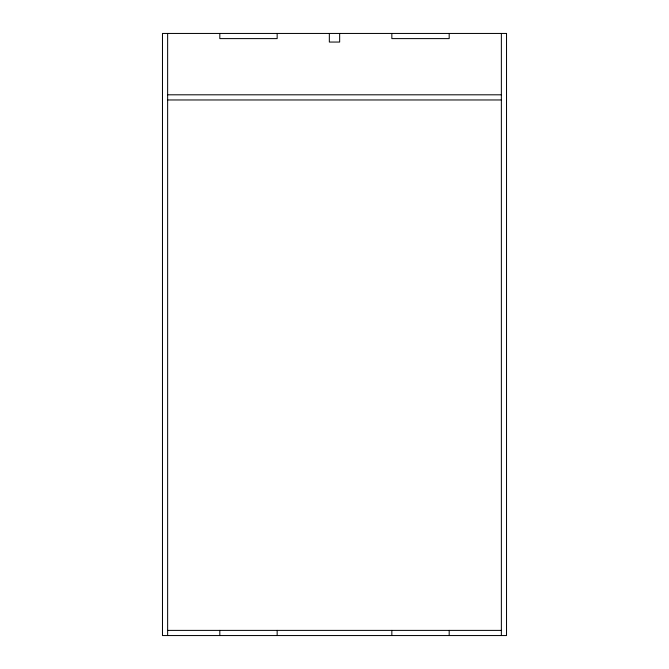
<?xml version="1.0" encoding="UTF-8"?>
<svg xmlns="http://www.w3.org/2000/svg" width="669" height="669" viewBox="0 0 669 669"><rect width="100%" height="100%" fill="white"/><g stroke="black" fill="none" stroke-linecap="round" stroke-linejoin="round"><path stroke-width="1" d="M167.635 94.806L501.365 94.806M167.635 99.965L501.365 99.965M167.635 630.39L501.365 630.39M501.365 33.45L501.365 635.55M449.183 33.45L449.183 38.61L391.842 38.61L391.842 33.45M449.183 630.39L449.183 635.55M391.842 630.39L391.842 635.55M339.66 33.45L339.66 42.055L329.34 42.055L329.34 33.45M277.158 33.45L277.158 38.61L219.817 38.61L219.817 33.45M277.158 630.39L277.158 635.55M219.817 630.39L219.817 635.55M167.635 33.45L167.635 635.55M506.525 33.45L162.475 33.45L162.475 635.55L506.525 635.55L506.525 33.45"/></g></svg>
